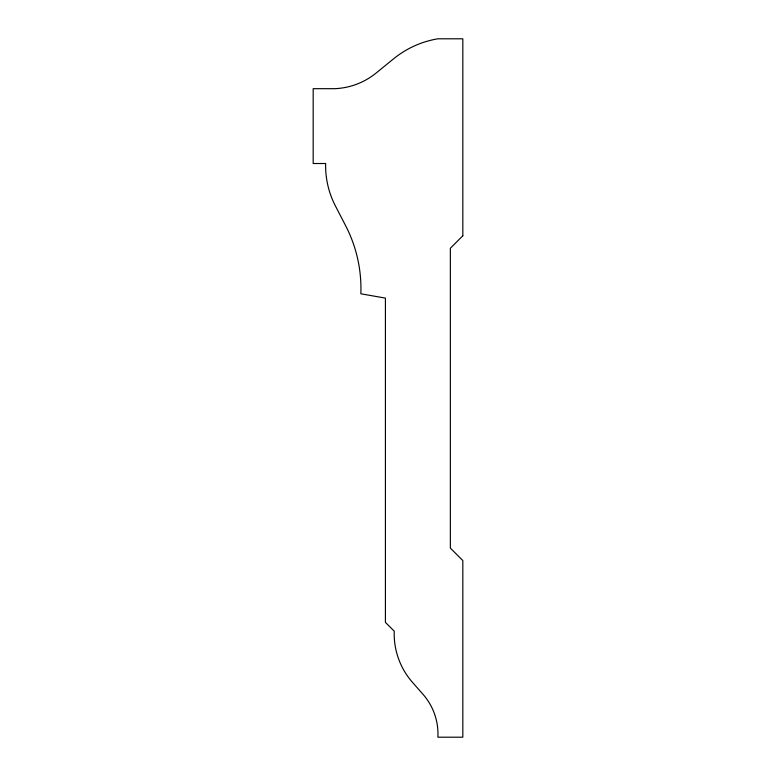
<?xml version="1.0" encoding="UTF-8"?>
<svg xmlns="http://www.w3.org/2000/svg" width="776" height="776" viewBox="0 0 776 776"><rect width="100%" height="100%" fill="white"/><g stroke="black" fill="none" stroke-linecap="round" stroke-linejoin="round"><path stroke-width="1.16" d="M462.826 235.768L450.361 248.242L450.361 548.089L462.826 560.563L462.826 737.2L437.887 737.2A60.111 60.111 0 0 0 423.007 694.307L412.444 682.298A73.351 73.351 0 0 1 394.237 631.189L385.42 622.371L385.42 298.12L360.85 293.784A136.916 136.916 0 0 0 345.66 225.758L335.397 205.912A87.523 87.523 0 0 1 325.639 163.513L313.174 163.513L313.174 88.687L334.485 88.687A70.053 70.053 0 0 0 376.166 73.002L393.597 58.801A94.827 94.827 0 0 1 437.887 38.8L462.826 38.8L462.826 235.768"/></g></svg>
